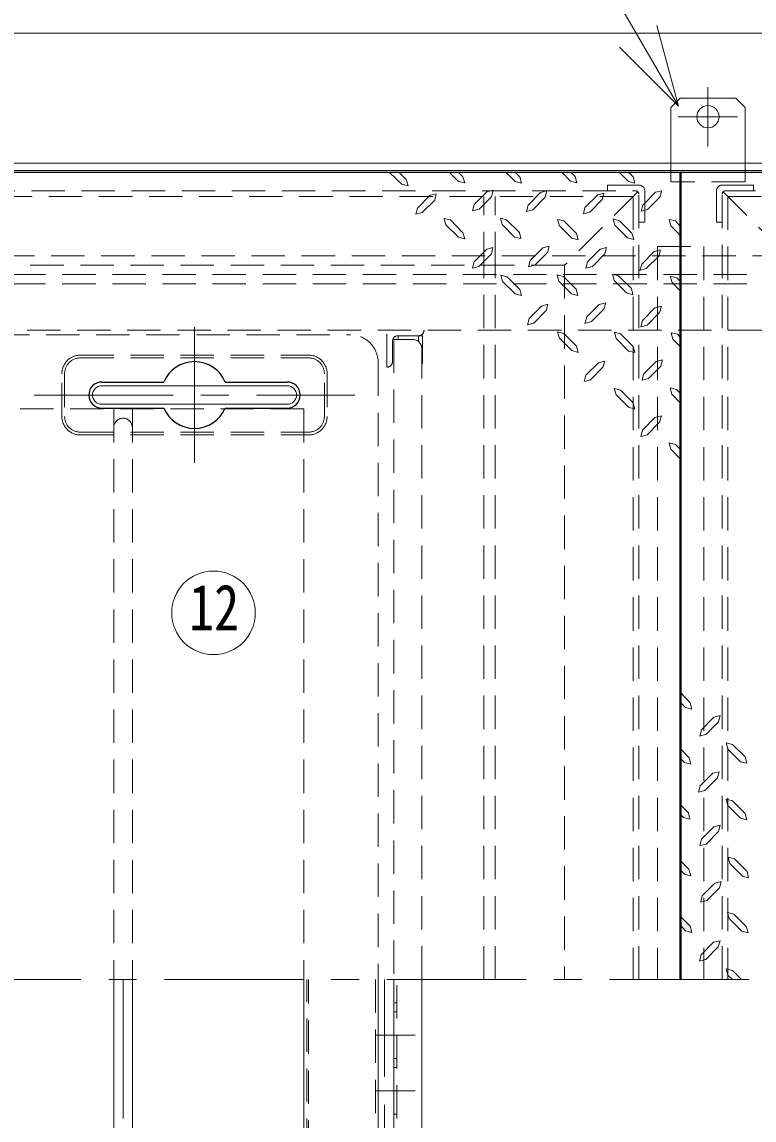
# Model space of a CAD drawing. Units: millimetres at full size, sheet at 1:15; details may follow other scales. Extents: x -3171 to 2904, y -2098 to 2117.
# Drawn here: x -2325 to -1931, y 1226 to 1818 of the extents above; entities that cross this region are included whole.
import ezdxf
from ezdxf.enums import TextEntityAlignment as Align

# ---------------------------------------------------------------- set-up
doc = ezdxf.new("R2010")
doc.units = ezdxf.units.MM
doc.header["$LTSCALE"] = 15
doc.linetypes.add('CHAIN1', pattern=[8, 5, -1, 1, -1])
doc.linetypes.add('DASHED1', pattern=[1.8, 1.2, -0.6])
doc.layers.add('0-6_補助線', color=4, linetype='Continuous', lineweight=9)
doc.styles.add('ＭＳ ゴシック', font='')
doc.styles.get('ＭＳ ゴシック').set_extended_font_data('MS Gothic')

msp = doc.modelspace()

# ---------------------------------------------------------------- linework, layer by layer
at = {"layer": '0-6_補助線', "color": 7, "lineweight": 18}
for p, q in [((-1971.29, 1772.68), (-2028.24, 1871.31)), ((-1971.29, 1772.68), (-1982.94, 1816.14)), ((-1971.29, 1772.68), (-2003.11, 1804.5)), ((-918.38, 1742.05), (-2498.38, 1742.05)), ((-922.38, 1738.05), (-2494.38, 1738.05)), ((-2282.13, 1622.05), (-2182.13, 1622.05)), ((-2282.13, 1612.05), (-2182.13, 1612.05)), ((-2275.63, 1004.55), (-2275.63, 1302.05)), ((-2265.63, 1004.55), (-2265.63, 1302.05)), ((-2124.63, 957.05), (-2124.63, 1302.05)), ((-2109.63, 1302.05), (-2109.63, 962.05))]:
    msp.add_line(p, q, dxfattribs=at)
at = {"layer": '0-6_補助線'}
for p, q in [((-898.38, 1812.05), (-2518.38, 1812.05)), ((-1940.38, 1777.05), (-1935.38, 1772.05)), ((-1975.38, 1772.05), (-1975.38, 1742.05)), ((-1935.38, 1772.05), (-1935.38, 1742.05)), ((-2126.94, 1737.05), (-2120.46, 1730.72)), ((-2094.74, 1737.05), (-2089.91, 1732.22)), ((-2064.19, 1737.05), (-2059.37, 1732.22)), ((-2034, 1737.05), (-2029.46, 1732.33)), ((-2029.14, 1737.05), (-2026.89, 1734.79)), ((-2002.99, 1737.05), (-1998.16, 1732.22)), ((-1998.06, 1737.05), (-1995.7, 1734.69)), ((-2112, 1717.86), (-2105.14, 1724.72)), ((-2105.14, 1724.72), (-2101.81, 1725.58)), ((-2101.81, 1725.58), (-2102.67, 1722.15)), ((-2081.34, 1719.68), (-2074.59, 1726.54)), ((-2078.77, 1717.22), (-2072.12, 1723.97)), ((-2074.59, 1726.54), (-2071.16, 1727.4)), ((-2071.16, 1727.4), (-2072.12, 1723.97)), ((-2052.29, 1719.36), (-2045.54, 1726.22)), ((-2049.83, 1716.89), (-2043.07, 1723.65)), ((-2045.54, 1726.22), (-2042.22, 1727.08)), ((-2042.22, 1727.08), (-2043.07, 1723.65)), ((-2021.64, 1718.07), (-2014.78, 1724.93)), ((-2019.06, 1715.61), (-2012.31, 1722.36)), ((-1990.44, 1719.47), (-1983.69, 1726.33)), ((-1987.98, 1717), (-1981.23, 1723.75)), ((-2112, 1717.86), (-2112.85, 1714.54)), ((-2109.42, 1715.39), (-2102.67, 1722.15)), ((-2081.34, 1719.68), (-2082.2, 1716.36)), ((-2078.77, 1717.22), (-2082.2, 1716.36)), ((-2052.29, 1719.36), (-2053.26, 1716.04)), ((-2049.83, 1716.89), (-2053.26, 1716.04)), ((-2021.64, 1718.07), (-2022.49, 1714.75)), ((-1990.44, 1719.47), (-1991.41, 1716.14)), ((-1987.98, 1717), (-1991.41, 1716.14)), ((-2109.42, 1715.39), (-2112.85, 1714.54)), ((-2094.2, 1711.43), (-2097.53, 1712.29)), ((-2096.67, 1708.86), (-2097.53, 1712.29)), ((-2094.2, 1711.43), (-2087.45, 1704.57)), ((-2063.87, 1711.43), (-2067.19, 1712.39)), ((-2066.33, 1708.96), (-2067.19, 1712.39)), ((-2063.87, 1711.43), (-2057.01, 1704.67)), ((-2035.46, 1708.32), (-2036.43, 1711.75)), ((-2033, 1710.89), (-2036.43, 1711.75)), ((-2033, 1710.89), (-2026.25, 1704.14)), ((-2019.06, 1715.61), (-2022.49, 1714.75)), ((-2003.09, 1711), (-2006.52, 1711.96)), ((-2005.56, 1708.53), (-2006.52, 1711.96)), ((-2003.09, 1711), (-1996.34, 1704.25)), ((-1975.33, 1708.32), (-1976.3, 1711.75)), ((-1972.87, 1710.89), (-1976.3, 1711.75)), ((-1972.87, 1710.89), (-1970.13, 1707.77)), ((-2096.67, 1708.86), (-2089.91, 1702.1)), ((-2066.33, 1708.96), (-2059.58, 1702.21)), ((-2035.46, 1708.32), (-2028.82, 1701.67)), ((-2005.56, 1708.53), (-1998.81, 1701.78)), ((-1975.33, 1708.32), (-1970.13, 1703.12)), ((-2081.34, 1688.81), (-2074.59, 1695.67)), ((-2078.87, 1686.35), (-2072.12, 1693.1)), ((-2048.65, 1687.1), (-2041.89, 1693.85)), ((-2041.04, 1697.28), (-2041.89, 1693.85)), ((-2020.24, 1688.81), (-2013.49, 1695.67)), ((-2017.67, 1686.35), (-2011.02, 1693.1)), ((-1991.09, 1687.63), (-1984.34, 1694.38)), ((-1984.34, 1694.38), (-1981.01, 1695.35)), ((-1981.01, 1695.35), (-1981.87, 1691.92)), ((-2081.34, 1688.81), (-2082.3, 1685.49)), ((-2051.11, 1689.56), (-2052.08, 1686.13)), ((-2048.65, 1687.1), (-2052.08, 1686.13)), ((-2020.24, 1688.81), (-2021.1, 1685.49)), ((-1991.09, 1687.63), (-1992.05, 1684.2)), ((-1988.62, 1685.17), (-1981.87, 1691.92)), ((-2078.87, 1686.35), (-2082.3, 1685.49)), ((-2066.12, 1678.31), (-2066.98, 1681.74)), ((-2063.65, 1680.77), (-2066.98, 1681.74)), ((-2035.68, 1678.41), (-2036.64, 1681.84)), ((-2033.21, 1680.88), (-2036.64, 1681.84)), ((-2033.21, 1680.88), (-2026.46, 1674.13)), ((-2017.67, 1686.35), (-2021.1, 1685.49)), ((-2005.99, 1678.84), (-2006.84, 1682.27)), ((-2003.52, 1681.31), (-2006.84, 1682.27)), ((-2003.52, 1681.31), (-1996.66, 1674.56)), ((-1988.62, 1685.17), (-1992.05, 1684.2)), ((-1974.69, 1677.66), (-1975.65, 1681.09)), ((-1972.22, 1680.24), (-1975.65, 1681.09)), ((-2066.12, 1678.31), (-2059.37, 1671.55)), ((-2063.65, 1680.77), (-2056.79, 1674.02)), ((-2035.68, 1678.41), (-2028.93, 1671.66)), ((-2005.99, 1678.84), (-1999.23, 1672.09)), ((-1974.69, 1677.66), (-1970.13, 1673.11)), ((-1972.22, 1680.24), (-1970.13, 1678.15)), ((-2051.76, 1658.26), (-2045, 1665.02)), ((-2045, 1665.02), (-2041.68, 1665.98)), ((-2041.68, 1665.98), (-2042.54, 1662.55)), ((-2020.67, 1659.12), (-2013.92, 1665.87)), ((-2018.21, 1656.65), (-2011.45, 1663.41)), ((-2013.92, 1665.87), (-2010.49, 1666.73)), ((-2010.49, 1666.73), (-2011.45, 1663.41)), ((-1990.66, 1657.19), (-1983.91, 1664.05)), ((-2051.76, 1658.26), (-2052.72, 1654.83)), ((-2049.29, 1655.8), (-2042.54, 1662.55)), ((-2020.67, 1659.12), (-2021.64, 1655.69)), ((-1990.66, 1657.19), (-1991.52, 1653.87)), ((-1988.09, 1654.73), (-1981.44, 1661.48)), ((-2049.29, 1655.8), (-2052.72, 1654.83)), ((-2018.21, 1656.65), (-2021.64, 1655.69)), ((-1988.09, 1654.73), (-1991.52, 1653.87)), ((-2033, 1650.22), (-2036.43, 1651.19)), ((-2035.46, 1647.76), (-2036.43, 1651.19)), ((-2035.46, 1647.76), (-2028.82, 1641.01)), ((-2033, 1650.22), (-2026.25, 1643.47)), ((-2004.92, 1647.54), (-2005.77, 1650.97)), ((-2002.45, 1650.12), (-2005.77, 1650.97)), ((-2004.92, 1647.54), (-1998.16, 1640.79)), ((-2002.45, 1650.12), (-1995.59, 1643.26)), ((-1971.79, 1649.79), (-1975.22, 1650.65)), ((-1974.37, 1647.22), (-1975.22, 1650.65)), ((-1974.37, 1647.22), (-1970.13, 1642.99)), ((-1971.79, 1649.79), (-1970.13, 1648.13)), ((-2021.21, 1627.71), (-2014.45, 1634.47)), ((-2014.45, 1634.47), (-2011.02, 1635.32)), ((-2011.02, 1635.32), (-2011.99, 1632)), ((-1990.02, 1628.36), (-1983.26, 1635.22)), ((-1983.26, 1635.22), (-1979.83, 1636.07)), ((-1979.83, 1636.07), (-1980.8, 1632.64)), ((-2021.21, 1627.71), (-2022.17, 1624.28)), ((-2018.74, 1625.25), (-2011.99, 1632)), ((-1990.02, 1628.36), (-1990.87, 1625.03)), ((-1987.44, 1625.89), (-1980.8, 1632.64)), ((-2018.74, 1625.25), (-2022.17, 1624.28)), ((-1987.44, 1625.89), (-1990.87, 1625.03)), ((-2004.92, 1617.1), (-2005.88, 1620.53)), ((-2002.45, 1619.68), (-2005.88, 1620.53)), ((-2004.92, 1617.1), (-1998.16, 1610.46)), ((-2002.45, 1619.68), (-1995.7, 1612.92)), ((-1972.33, 1620.1), (-1975.76, 1620.96)), ((-1974.8, 1617.53), (-1975.76, 1620.96)), ((-1974.8, 1617.53), (-1970.13, 1612.68)), ((-1972.33, 1620.1), (-1970.13, 1617.91)), ((-1990.66, 1598.13), (-1983.91, 1604.88)), ((-1990.66, 1598.13), (-1991.52, 1594.7)), ((-1988.09, 1595.67), (-1981.44, 1602.42)), ((-1988.09, 1595.67), (-1991.52, 1594.7)), ((-1972.87, 1590.41), (-1976.3, 1591.27)), ((-1975.33, 1587.84), (-1976.3, 1591.27)), ((-1975.33, 1587.84), (-1970.13, 1582.43)), ((-1972.87, 1590.41), (-1970.13, 1587.68)), ((-1964.93, 1451.25), (-1970.13, 1456.66)), ((-1967.4, 1448.68), (-1970.13, 1451.41)), ((-1964.93, 1451.25), (-1963.97, 1447.82)), ((-1967.4, 1448.68), (-1963.97, 1447.82)), ((-1952.18, 1443.43), (-1948.75, 1444.39)), ((-1949.61, 1440.96), (-1948.75, 1444.39)), ((-1952.18, 1443.43), (-1958.82, 1436.67)), ((-1949.61, 1440.96), (-1956.36, 1434.21)), ((-1965.47, 1421.56), (-1970.13, 1426.41)), ((-1935.35, 1421.99), (-1942.1, 1428.63)), ((-1967.94, 1418.99), (-1970.13, 1421.18)), ((-1965.47, 1421.56), (-1964.51, 1418.13)), ((-1937.82, 1419.42), (-1944.57, 1426.17)), ((-1935.35, 1421.99), (-1934.39, 1418.56)), ((-1967.94, 1418.99), (-1964.51, 1418.13)), ((-1937.82, 1419.42), (-1934.39, 1418.56)), ((-1952.82, 1413.2), (-1959.47, 1406.45)), ((-1950.25, 1410.73), (-1957, 1403.87)), ((-1952.82, 1413.2), (-1949.39, 1414.06)), ((-1950.25, 1410.73), (-1949.39, 1414.06)), ((-1960.43, 1403.02), (-1959.47, 1406.45)), ((-1957, 1403.87), (-1960.43, 1403.02)), ((-1935.35, 1391.55), (-1942.1, 1398.3)), ((-1965.9, 1391.87), (-1970.13, 1396.1)), ((-1968.47, 1389.3), (-1970.13, 1390.96)), ((-1965.9, 1391.87), (-1965.04, 1388.44)), ((-1937.82, 1388.97), (-1944.68, 1395.83)), ((-1935.35, 1391.55), (-1934.49, 1388.12)), ((-1968.47, 1389.3), (-1965.04, 1388.44)), ((-1952.18, 1384.37), (-1948.75, 1385.22)), ((-1949.61, 1381.9), (-1948.75, 1385.22)), ((-1937.82, 1388.97), (-1934.49, 1388.12)), ((-1952.18, 1384.37), (-1958.82, 1377.61)), ((-1949.61, 1381.9), (-1956.36, 1375.04)), ((-1965.58, 1361.43), (-1970.13, 1365.98)), ((-1965.58, 1361.43), (-1964.61, 1358)), ((-1936.74, 1357.78), (-1943.6, 1364.54)), ((-1934.28, 1360.25), (-1941.03, 1367)), ((-1968.04, 1358.85), (-1970.13, 1360.94)), ((-1968.04, 1358.85), (-1964.61, 1358)), ((-1936.74, 1357.78), (-1933.42, 1356.82)), ((-1934.28, 1360.25), (-1933.42, 1356.82)), ((-1951.64, 1353.92), (-1958.4, 1347.17)), ((-1949.18, 1351.46), (-1955.93, 1344.71)), ((-1951.64, 1353.92), (-1948.21, 1354.89)), ((-1949.18, 1351.46), (-1948.21, 1354.89)), ((-1959.25, 1343.74), (-1958.4, 1347.17)), ((-1955.93, 1344.71), (-1959.25, 1343.74)), ((-1964.93, 1330.77), (-1970.13, 1335.97)), ((-1937.17, 1328.09), (-1943.93, 1334.84)), ((-1934.71, 1330.56), (-1941.46, 1337.31)), ((-1967.4, 1328.2), (-1970.13, 1331.32)), ((-1967.4, 1328.2), (-1963.97, 1327.34)), ((-1964.93, 1330.77), (-1963.97, 1327.34)), ((-1937.17, 1328.09), (-1933.74, 1327.13)), ((-1934.71, 1330.56), (-1933.74, 1327.13)), ((-1952.29, 1322.09), (-1959.04, 1315.34)), ((-1952.29, 1322.09), (-1948.86, 1322.95)), ((-1949.82, 1319.62), (-1948.86, 1322.95)), ((-1949.82, 1319.62), (-1956.57, 1312.76)), ((-2173.13, 994.55), (-2173.13, 1302.05)), ((-2133.13, 969.55), (-2133.13, 1302.05)), ((-1942.21, 1302.05), (-1944.57, 1304.4)), ((-1937.28, 1302.05), (-1942.1, 1306.87))]:
    msp.add_line(p, q, dxfattribs=at)
at = {"layer": '0-6_補助線', "linetype": 'CHAIN1'}
for p, q in [((-1955.38, 1751.05), (-1955.38, 1783.05)), ((-1939.38, 1767.05), (-1971.38, 1767.05)), ((-2232.13, 1653.55), (-2232.13, 1580.55)), ((-2318.63, 1617.05), (-2145.63, 1617.05)), ((-2968.38, 1302.05), (-448.38, 1302.05)), ((-2270.63, 1302.05), (-2270.63, 994.55)), ((-2129.63, 1009.55), (-2129.63, 1302.05)), ((-2113.13, 1272.05), (-2134.63, 1272.05)), ((-2113.13, 1242.05), (-2134.63, 1242.05))]:
    msp.add_line(p, q, dxfattribs=at)
at = {"layer": '0-6_補助線', "linetype": 'DASHED1'}
for p, q in [((-1975.38, 1742.05), (-1975.38, 1732.05)), ((-1935.38, 1742.05), (-1935.38, 1732.05)), ((-2009.43, 1730.25), (-2009.43, 1727.05)), ((-1992.63, 1730.25), (-2009.43, 1730.25)), ((-1935.38, 1732.05), (-1975.38, 1732.05)), ((-1947.63, 1730.25), (-1930.83, 1730.25)), ((-1930.83, 1727.05), (-1930.83, 1730.25)), ((-1995.63, 1724.05), (-2480.63, 1724.05)), ((-2076.13, 1687.05), (-2076.13, 1724.05)), ((-2070.13, 1687.05), (-2070.13, 1724.05)), ((-1995.63, 1724.05), (-1995.63, 1302.05)), ((-1989.43, 1727.05), (-1989.43, 1710.25)), ((-1950.83, 1727.05), (-1950.83, 1710.25)), ((-1944.63, 1724.05), (-1472.13, 1724.05)), ((-1944.63, 1724.05), (-1944.63, 1302.05)), ((-1992.63, 1710.25), (-1989.43, 1710.25)), ((-1950.83, 1710.25), (-1947.63, 1710.25)), ((-968.38, 1692.05), (-2448.38, 1692.05)), ((-2438.38, 1682.05), (-978.38, 1682.05)), ((-2438.38, 1677.05), (-978.38, 1677.05)), ((-1008.38, 1652.05), (-2408.38, 1652.05)), ((-2128.38, 1632.05), (-2128.38, 1652.05)), ((-2393.13, 1649.55), (-2148.13, 1649.55)), ((-2125.38, 1646.05), (-2125.38, 1635.05)), ((-2114.63, 1647.05), (-2124.63, 1647.05)), ((-2124.63, 1647.05), (-2124.63, 1302.05)), ((-2122.38, 1649.05), (-2109.26, 1649.05)), ((-2122.38, 1647.05), (-2122.38, 1649.05)), ((-2111.38, 1649.05), (-2111.38, 1645.85)), ((-2109.26, 1649.05), (-2109.26, 1634.05)), ((-2109.63, 1302.05), (-2109.63, 1642.05)), ((-2133.13, 1634.55), (-2133.13, 1302.05)), ((-2109.63, 1634.05), (-2109.26, 1634.05)), ((-2173.13, 1609.55), (-2368.13, 1609.55)), ((-2275.63, 1609.55), (-2275.63, 1302.05)), ((-2265.63, 1609.55), (-2265.63, 1302.05)), ((-2173.13, 1609.55), (-2173.13, 1302.05)), ((-2171.63, 993.05), (-2171.63, 1302.05)), ((-2170.63, 992.05), (-2170.63, 1302.05)), ((-2134.63, 1302.05), (-2134.63, 1012.05)), ((-2123.13, 957.05), (-2123.13, 1302.05)), ((-2123.13, 1289.55), (-2124.63, 1289.55)), ((-2123.13, 1284.55), (-2124.63, 1284.55)), ((-2123.13, 1259.55), (-2124.63, 1259.55)), ((-2123.13, 1254.55), (-2124.63, 1254.55)), ((-2123.13, 1229.55), (-2124.63, 1229.55))]:
    msp.add_line(p, q, dxfattribs=at)
at = {"layer": '0-6_補助線', "color": 5, "lineweight": 25}
for p, q in [((-923.13, 1737.05), (-2493.63, 1737.05)), ((-2282.13, 1624.05), (-2248.72, 1624.05)), ((-2215.55, 1624.05), (-2182.13, 1624.05)), ((-2282.13, 1610.05), (-2248.72, 1610.05)), ((-2215.55, 1610.05), (-2182.13, 1610.05))]:
    msp.add_line(p, q, dxfattribs=at)
at = {"layer": '0-6_補助線', "color": 1, "lineweight": 40}
msp.add_line((-1970.13, 1302.05), (-1970.13, 1737.05), dxfattribs=at)
at = {"layer": '0-6_補助線', "color": 7, "linetype": 'DASHED1', "lineweight": 18}
for p, q in [((-2482.03, 1727.05), (-1994.23, 1727.05)), ((-1993.1, 1726.58), (-2032.63, 1687.05)), ((-1992.63, 1302.05), (-1992.63, 1725.45)), ((-1947.63, 1302.05), (-1947.63, 1725.45)), ((-1947.16, 1726.58), (-1907.63, 1687.05)), ((-1470.73, 1727.05), (-1946.03, 1727.05)), ((-1982.63, 1697.05), (-1957.63, 1697.05)), ((-1982.63, 1697.05), (-1982.63, 1302.05)), ((-1957.63, 1697.05), (-1957.63, 1302.05)), ((-2032.63, 1687.05), (-2443.63, 1687.05)), ((-2076.13, 1302.05), (-2076.13, 1687.05)), ((-2070.13, 1302.05), (-2070.13, 1687.05)), ((-2032.63, 1687.05), (-2032.63, 1302.05)), ((-2293.63, 1638.55), (-2170.63, 1638.55)), ((-2293.63, 1637.05), (-2170.63, 1637.05)), ((-2303.63, 1605.55), (-2303.63, 1628.55)), ((-2302.13, 1628.55), (-2302.13, 1605.55)), ((-2162.13, 1605.55), (-2162.13, 1628.55)), ((-2160.63, 1628.55), (-2160.63, 1605.55)), ((-2293.63, 1597.05), (-2170.63, 1597.05)), ((-2293.63, 1595.55), (-2170.63, 1595.55))]:
    msp.add_line(p, q, dxfattribs=at)
at = {"layer": '0-6_補助線'}
for points in [[(-1940.38, 1777.05), (-1970.38, 1777.05), (-1975.38, 1772.05)], [(-2121.86, 1737.05), (-2118, 1733.19), (-2117.03, 1729.76), (-2120.46, 1730.72)], [(-2089.81, 1737.05), (-2087.45, 1734.69), (-2086.48, 1731.36), (-2089.91, 1732.22)], [(-2059.15, 1737.05), (-2056.79, 1734.69), (-2055.94, 1731.26), (-2059.37, 1732.22)], [(-2026.89, 1734.79), (-2026.03, 1731.47), (-2029.46, 1732.33)], [(-1995.7, 1734.69), (-1994.73, 1731.26), (-1998.16, 1732.22)], [(-2014.78, 1724.93), (-2011.45, 1725.79), (-2012.31, 1722.36)], [(-1983.69, 1726.33), (-1980.26, 1727.18), (-1981.23, 1723.75)], [(-2087.45, 1704.57), (-2086.48, 1701.24), (-2089.91, 1702.1)], [(-2057.01, 1704.67), (-2056.15, 1701.35), (-2059.58, 1702.21)], [(-2026.25, 1704.14), (-2025.39, 1700.71), (-2028.82, 1701.67)], [(-1996.34, 1704.25), (-1995.38, 1700.92), (-1998.81, 1701.78)], [(-2074.59, 1695.67), (-2071.26, 1696.53), (-2072.12, 1693.1)], [(-2051.11, 1689.56), (-2044.36, 1696.31), (-2041.04, 1697.28)], [(-2013.49, 1695.67), (-2010.06, 1696.53), (-2011.02, 1693.1)], [(-2056.79, 1674.02), (-2055.94, 1670.7), (-2059.37, 1671.55)], [(-2026.46, 1674.13), (-2025.5, 1670.7), (-2028.93, 1671.66)], [(-1996.66, 1674.56), (-1995.8, 1671.13), (-1999.23, 1672.09)], [(-1983.91, 1664.05), (-1980.48, 1664.91), (-1981.44, 1661.48)], [(-2026.25, 1643.47), (-2025.39, 1640.04), (-2028.82, 1641.01)], [(-1995.59, 1643.26), (-1994.73, 1639.93), (-1998.16, 1640.79)], [(-1995.7, 1612.92), (-1994.73, 1609.49), (-1998.16, 1610.46)], [(-1983.91, 1604.88), (-1980.48, 1605.85), (-1981.44, 1602.42)], [(-1956.36, 1434.21), (-1959.79, 1433.24), (-1958.82, 1436.67)], [(-1944.57, 1426.17), (-1945.53, 1429.6), (-1942.1, 1428.63)], [(-1944.68, 1395.83), (-1945.53, 1399.16), (-1942.1, 1398.3)], [(-1956.36, 1375.04), (-1959.79, 1374.18), (-1958.82, 1377.61)], [(-1943.6, 1364.54), (-1944.46, 1367.97), (-1941.03, 1367)], [(-1943.93, 1334.84), (-1944.89, 1338.17), (-1941.46, 1337.31)], [(-1956.57, 1312.76), (-1960, 1311.91), (-1959.04, 1315.34)], [(-1944.57, 1304.4), (-1945.53, 1307.83), (-1942.1, 1306.87)]]:
    msp.add_lwpolyline(points, dxfattribs=at)
msp.add_circle((-1955.38, 1767.05), 6, dxfattribs=at)
at = {"layer": '0-6_補助線', "color": 7, "lineweight": 18}
msp.add_circle((-2221.89, 1499.67), 22.5, dxfattribs=at)
at = {"layer": '0-6_補助線', "linetype": 'DASHED1'}
for centre, radius, start, end in [((-1992.63, 1727.05), 3.2, 0, 90), ((-1947.63, 1727.05), 3.2, 90, 180), ((-2111.38, 1652.05), 3, 270, 0), ((-2148.13, 1634.55), 15, 0, 90), ((-2122.38, 1646.05), 3, 90, 180), ((-2114.63, 1642.05), 5, 0, 90), ((-2128.38, 1635.05), 3, 270, 0), ((-2270.63, 1599.55), 5, 0, 180)]:
    msp.add_arc(centre, radius, start, end, dxfattribs=at)
at = {"layer": '0-6_補助線', "color": 7, "linetype": 'DASHED1', "lineweight": 18}
for centre, radius, start, end in [((-1994.23, 1725.45), 1.6, 0, 90), ((-1946.03, 1725.45), 1.6, 90, 180), ((-2293.63, 1628.55), 10, 90, 180), ((-2293.63, 1628.55), 8.5, 90, 180), ((-2170.63, 1628.55), 10, 0, 90), ((-2170.63, 1628.55), 8.5, 0, 90), ((-2293.63, 1605.55), 10, 180, 270), ((-2293.63, 1605.55), 8.5, 180, 270), ((-2170.63, 1605.55), 8.5, 270, 0), ((-2170.63, 1605.55), 10, 270, 0)]:
    msp.add_arc(centre, radius, start, end, dxfattribs=at)
at = {"layer": '0-6_補助線', "color": 5, "lineweight": 25}
for centre, radius, start, end in [((-2232.13, 1617.05), 18, 22.88538, 157.11462), ((-2282.13, 1617.05), 7, 90, 270), ((-2182.13, 1617.05), 7, 270, 90), ((-2232.13, 1617.05), 18, 202.88538, 337.11462)]:
    msp.add_arc(centre, radius, start, end, dxfattribs=at)
at = {"layer": '0-6_補助線', "color": 7, "lineweight": 18}
for centre, start, end in [((-2282.13, 1617.05), 90, 270), ((-2182.13, 1617.05), 270, 90)]:
    msp.add_arc(centre, 5, start, end, dxfattribs=at)

# ---------------------------------------------------------------- texts
at = {"layer": '0-6_補助線', "color": 7, "style": 'ＭＳ ゴシック', "width": 0.8}
msp.add_text('12', height=24.74, dxfattribs=at).set_placement((-2235.01, 1482.8), align=Align.BOTTOM_LEFT)

doc.saveas('drawing.dxf')
